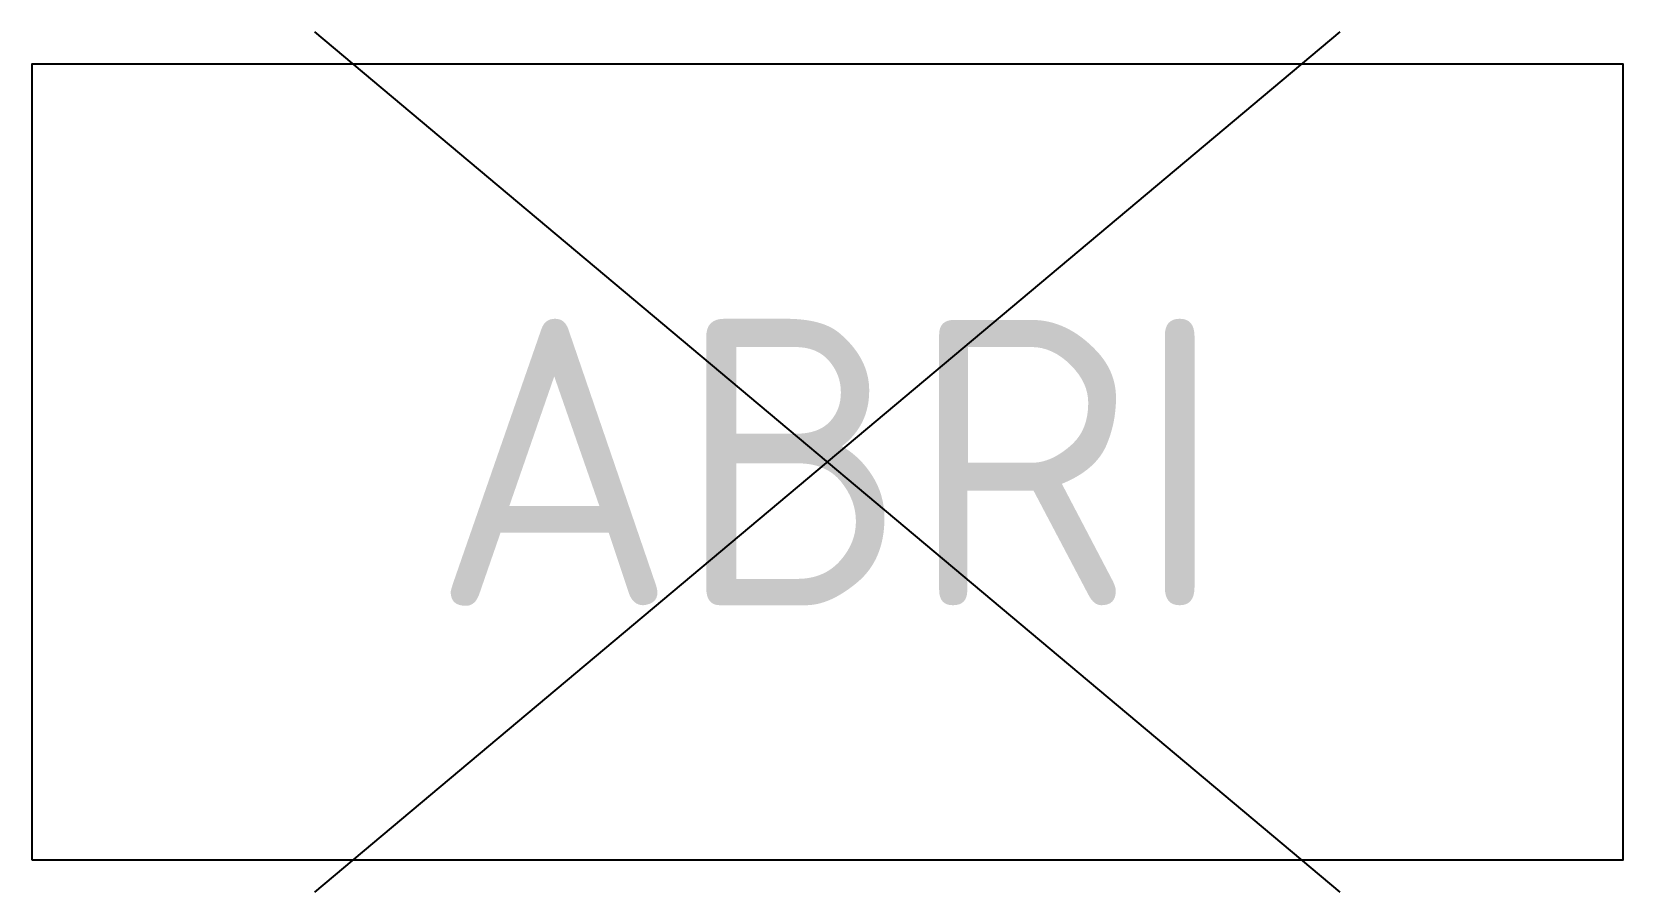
# Model space of a CAD drawing. Extents: x -5 to 5, y -2.7 to 2.7.
import ezdxf
from ezdxf.enums import TextEntityAlignment as Align

# ---------------------------------------------------------------- set-up
doc = ezdxf.new("R2010")
doc.units = 0
doc.styles.add('NLCS-ISO', font='NLCS-ISO.ttf')

msp = doc.modelspace()

# ---------------------------------------------------------------- linework, layer by layer
for p, q in [((-3.221, -2.703), (3.221, 2.703)), ((3.221, -2.703), (-3.221, 2.703))]:
    msp.add_line(p, q)
msp.add_lwpolyline([(-5, -2.5), (5, -2.5), (5, 2.5), (-5, 2.5)], close=True)

# ---------------------------------------------------------------- texts
at = {"style": 'NLCS-ISO'}
msp.add_text('ABRI', height=1.8, dxfattribs=at).set_placement((0, 0), align=Align.MIDDLE_CENTER)

doc.saveas('drawing.dxf')
